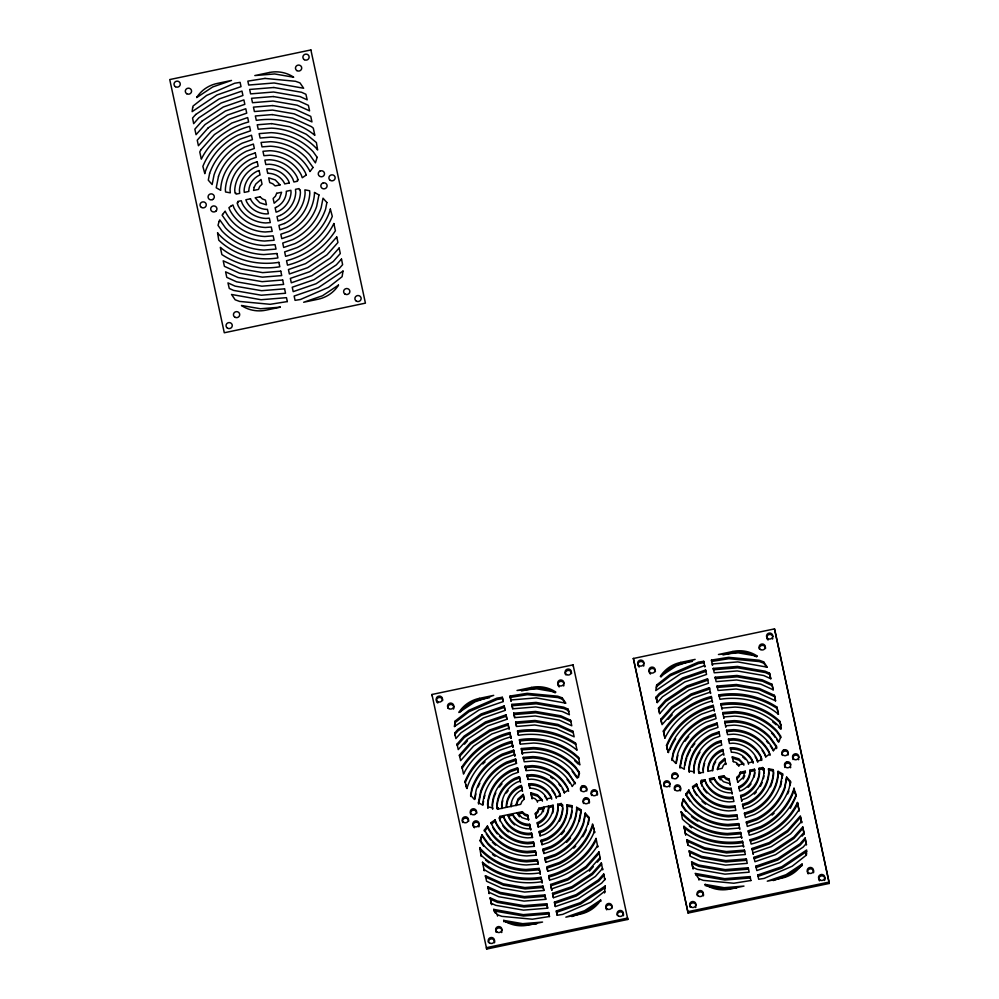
<?xml version="1.0" encoding="UTF-8"?>
<svg xmlns="http://www.w3.org/2000/svg" width="999" height="999" viewBox="0 0 999 999"><rect width="100%" height="100%" fill="white"/><g stroke="black" fill="none" stroke-linecap="round" stroke-linejoin="round"><path stroke-width="1.5" d="M454.707 726.498L455.269 720.941L468.831 710.326L496.903 698.139L502.297 697.277L503.221 701.573L479.133 709.889L454.345 726.548L455.269 720.941M806.343 855.419L806.68 852.809M513.886 751.523L502.547 755.431A61.151 58.716 -8.2 0 0 471.978 789.809L470.679 796.478L471.778 788.436A61.151 58.716 -8.2 0 1 502.347 754.058L513.686 750.149L514.835 755.943L513.686 750.149M589.073 817.444L587.787 824.1A61.151 58.716 -8.2 0 1 557.217 858.478L545.879 862.387L544.93 857.979L555.107 854.457A56.444 54.196 -8.2 0 0 583.316 822.726L585.227 813.111L589.073 817.444L589.273 818.818L585.426 814.485L585.227 813.111M588.236 824.15L589.01 820.142M671.927 759.115L673.214 752.447A61.151 58.716 -8.2 0 1 703.783 718.081L715.122 714.16L716.071 718.581L705.893 722.09A56.444 54.196 -8.2 0 0 677.684 753.82L675.774 763.436L671.927 759.115L672.115 760.489L673.413 753.82A61.151 58.716 -8.2 0 1 703.983 719.455L715.321 715.534L715.122 714.16M790.509 781.455L789.222 788.124A61.151 58.716 -8.2 0 1 758.653 822.489L747.314 826.41L746.365 821.99L756.543 818.481A56.444 54.196 -8.2 0 0 784.752 786.75L786.663 777.135L790.509 781.455L790.197 785.501M474.812 799.425L475.899 793.93M478.421 802.697L480.706 791.183A51.736 49.688 -8.2 0 1 506.568 762.1L515.584 758.978L516.533 763.398L508.678 766.108A47.04 45.167 -8.2 0 0 482.867 804.17L482.942 805.231L478.421 802.697L478.621 804.07L480.906 792.557A51.736 49.688 -8.2 0 1 506.768 763.473L515.784 760.351L515.584 758.978M515.759 805.369L517.994 798.95L523.214 794.38L524.238 799.125L521.928 801.385L520.704 804.332L498.301 809.028L498.064 807.929L497.177 807.941L496.94 804.794A32.93 31.618 -8.2 0 1 515.009 778.159L519.393 776.648L520.342 781.056L517.12 782.18A28.222 27.098 -8.2 0 0 501.635 805.007L501.998 808.566M516.171 805.669L518.194 800.324L523.414 795.753L523.214 794.38M552.722 813.086A23.514 22.59 -8.2 0 0 553.434 808.691L553.084 805.231L538.861 808.216L537.637 811.151L535.327 813.423L536.288 818.343M538.861 808.216L537.837 812.524L535.526 814.797M543.369 811.762L543.806 807.18L541.558 813.586L536.351 818.156L535.327 813.423M581.143 809.839L578.858 821.365A51.736 49.688 -8.2 0 1 552.996 850.449L543.98 853.558L543.031 849.138L550.886 846.428A47.04 45.167 -8.2 0 0 576.698 808.366L576.623 807.304L580.369 809.29L581.343 811.213L576.823 808.678L576.623 807.304M579.345 821.29L581.056 812.649M585.426 814.485L583.516 824.1A56.444 54.196 -8.2 0 1 555.307 855.831L545.129 859.352L545.766 862.299M676.236 763.448L677.871 755.194M679.857 766.72L682.142 755.194A51.736 49.688 -8.2 0 1 708.004 726.111L717.02 723.001L717.969 727.409L710.114 730.132A47.04 45.167 -8.2 0 0 684.303 768.181L684.377 769.242L679.857 766.72L680.057 768.094L682.342 756.568A51.736 49.688 -8.2 0 1 708.204 727.484L717.22 724.375L717.02 723.001M717.607 769.68L719.63 764.335L724.849 759.777L724.65 758.403L719.43 762.961L717.195 769.38L722.14 768.343L723.363 765.409L725.674 763.136L725.861 764.51L724.65 758.403M740.296 772.227L739.073 775.162L736.763 777.434L736.962 778.808L739.272 776.535L740.296 772.227L745.242 771.191L745.441 772.564L740.496 773.601M745.242 771.191L742.994 777.609L737.786 782.18M782.579 773.85L780.294 785.376A51.736 49.688 -8.2 0 1 754.432 814.46L745.416 817.582L744.467 813.161L752.322 810.439A47.04 45.167 -8.2 0 0 778.134 772.389L778.059 771.328L782.579 773.85L782.205 778.109M780.494 786.75L781.63 780.993M786.663 777.135L784.952 788.124A56.444 54.196 -8.2 0 1 756.743 819.854L746.565 823.363L746.365 821.99M794.18 789.36L793.88 790.871A65.847 63.237 -8.2 0 1 760.951 827.884L748.463 832.204L748.263 830.818L760.763 826.51A65.847 63.237 -8.2 0 0 793.681 789.497L793.98 787.986L796.128 796.653L795.279 792.232L795.466 793.606M480.219 840.284L481.955 834.777L487.662 842.806A56.444 54.196 -8.2 0 0 526.51 860.464L537.262 859.59L538.211 863.998L526.236 864.972A61.151 58.716 -8.2 0 1 484.153 845.841L480.219 840.284L480.419 841.658L481.955 834.777M579.345 772.252L577.609 777.759L571.903 769.742A56.444 54.196 -8.2 0 0 533.054 752.085L522.302 752.959L521.353 748.538L533.316 747.564A61.151 58.716 -8.2 0 1 575.412 766.695L579.345 772.252L578.508 777.459M656.705 684.952L655.781 690.571L680.569 673.9L704.657 665.584L704.857 666.957L703.733 661.301L698.338 662.15L670.254 674.35L656.705 684.952L656.48 687.899M604.907 891.395L604.482 892.969L605.219 885.988L580.419 902.646L556.343 910.976L557.155 915.209M739.847 829.395L738.698 823.601L727.946 824.475A56.444 54.196 -8.2 0 1 689.098 806.817L683.391 798.8L681.655 804.295L685.589 809.864A61.151 58.716 -8.2 0 0 727.672 828.995L739.647 828.021M683.391 798.8L681.855 805.669L685.789 811.238M510.077 733.853C490.472 738.773 473.064 751.31 462.162 768.268L461.975 766.895C472.864 749.937 490.272 737.387 509.877 732.479L511.026 738.273L509.877 732.479M511.975 742.694C491.396 747.951 473.251 762.824 465.272 782.654L465.072 781.28C473.051 761.45 491.208 746.578 511.775 741.308L512.924 747.102L511.775 741.308M548.738 875.636L549.687 880.057C569.293 875.149 586.7 862.599 597.589 845.654L597.789 847.027L596.041 838.461C587.05 857.154 568.593 870.429 548.738 875.636L549.562 879.957M663.398 730.906C674.3 713.948 691.708 701.41 711.313 696.503L712.462 702.285L712.262 700.911C692.407 706.118 673.95 719.392 664.959 738.099L663.398 730.906L664.847 738.036M663.598 732.279C674.5 715.321 691.907 702.784 711.513 697.876L711.313 696.503M666.508 745.291C674.487 725.461 692.644 710.589 713.211 705.331L714.36 711.126L714.173 709.752L701.673 714.06A65.847 63.237 -8.2 0 0 668.756 751.086L668.456 752.597L666.508 745.291L668.081 752.235M666.708 746.665C674.687 726.835 692.831 711.962 713.411 706.705L713.211 705.331M743.194 778.983L744.804 775.773M795.928 795.279C787.936 815.109 769.792 829.982 749.213 835.239L748.263 830.818M790.321 808.266L795.479 797.939M797.477 802.472C788.486 821.178 770.029 834.452 750.174 839.659L750.361 841.033C770.229 835.826 788.686 822.552 797.677 803.845L797.477 802.472L799.225 811.038L797.677 803.845M799.025 809.665C788.136 826.623 770.729 839.16 751.123 844.068L750.174 839.659M484.328 830.157L487.425 826.023L487.787 827.022A47.04 45.167 -8.2 0 0 527.06 851.423L535.352 850.748L536.301 855.169L526.785 855.943A51.736 49.688 -8.2 0 1 491.171 839.759L484.328 830.157L484.527 831.53L487.624 827.397L487.425 826.023M575.224 782.392L572.14 786.513L571.778 785.514A47.04 45.167 -8.2 0 0 532.504 761.113L524.213 761.787L523.251 757.367L532.779 756.593A51.736 49.688 -8.2 0 1 568.394 772.776L575.424 783.765L568.593 774.15A51.736 49.688 -8.2 0 0 532.979 757.966L523.451 758.74L523.251 757.367M600.661 900.049L600.124 900.973A31.356 30.107 -8.2 0 1 580.282 914.147L565.846 917.169L584.64 910.676L600.661 900.049L600.861 901.423M685.764 794.168L688.86 790.034L689.223 791.046A47.04 45.167 -8.2 0 0 728.496 815.446L736.787 814.772L737.737 819.18L728.221 819.954A51.736 49.688 -8.2 0 1 692.607 803.77L685.764 794.168L685.963 795.541L689.06 791.42L688.86 790.034M776.385 748.601L776.86 747.776L770.029 738.174A51.736 49.688 -8.2 0 0 734.415 721.99L724.887 722.764L724.687 721.39L734.215 720.616A51.736 49.688 -8.2 0 1 769.829 736.8L776.66 746.403L773.576 750.536L773.214 749.525A47.04 45.167 -8.2 0 0 733.94 725.124L725.649 725.798L725.836 727.172L724.687 721.39M802.097 864.06L801.548 864.984A31.356 30.107 -8.2 0 1 781.717 878.171L767.282 881.193L786.076 874.699L802.097 864.06L802.297 865.434L786.275 876.073L773.263 880.569M454.757 732.954L457.904 729.407L481.243 713.91L504.17 705.981L505.119 710.401L483.354 717.919L461.026 732.754L455.869 738.561L454.757 732.954L455.144 735.639M454.945 734.327L458.104 730.781L481.443 715.284L504.37 707.354L504.17 705.981M457.055 744.08L464.148 736.088L485.464 721.94L506.068 714.822L507.017 719.23L487.574 725.948L467.282 739.435L458.241 749.6L457.055 744.08L457.255 745.454L464.348 737.462L485.664 723.313L506.268 716.196L506.068 714.822M464.46 744.193L467.482 740.808M459.428 755.107L470.404 742.769L489.685 729.969L507.979 723.651L508.928 728.071L491.795 733.978L473.526 746.116L460.626 760.626L459.428 755.107L459.627 756.493L470.604 744.155L489.885 731.343L508.179 725.024L507.979 723.651M657.192 702.522L656.181 696.965L659.34 693.431L682.679 677.921L705.606 670.004L706.555 674.412L684.79 681.942L662.462 696.765L657.305 702.572L656.38 698.289L659.54 694.804L682.879 679.295L705.806 671.378L705.606 670.004M707.504 678.833L707.704 680.207L687.1 687.324L665.784 701.485L658.691 709.465L658.491 708.091L665.584 700.112L686.9 685.951L707.504 678.833L708.453 683.254L689.01 689.972L668.718 703.446L659.677 713.611L658.99 710.851M660.863 719.13L671.84 706.793L691.121 693.98L709.415 687.662L710.564 693.456L710.364 692.082L693.231 698.001L674.962 710.139L662.062 724.65L660.863 719.13L661.663 723.264M661.063 720.504L672.04 708.166L691.32 695.354L709.615 689.035L709.415 687.662M668.206 719.33L672.19 714.859M597.34 862.162L600.324 858.803L598.938 851.91L586.038 866.42L567.769 878.558L550.636 884.477L551.785 890.259L550.636 884.477M589.36 871.14L593.344 866.645M552.534 893.306L553.496 897.726L574.088 890.596L595.404 876.448L602.509 868.468L602.709 869.842L601.323 862.949L592.282 873.101L571.99 886.588L552.534 893.306L553.371 897.626M554.445 902.134L555.394 906.555L578.309 898.638L601.66 883.128L604.807 879.582L603.696 873.988L598.538 879.782L576.198 894.617L554.445 902.134L555.269 906.455M605.219 885.988L604.982 887.849L580.619 904.02L556.543 912.349M801.56 821.44L790.596 833.778L771.315 846.59L753.021 852.909L753.221 854.282L752.072 848.488L769.205 842.569L787.474 830.444L800.374 815.921L801.76 822.814L800.574 817.294L787.662 831.817L769.392 843.943L752.272 849.862L752.072 848.488M802.759 826.96L793.718 837.125L773.413 850.599L753.97 857.317L754.17 858.69L773.613 851.972L793.918 838.498L802.959 828.333L802.759 826.96L804.145 833.853L802.11 836.138M803.945 832.479L796.84 840.459L775.524 854.62L754.932 861.737L753.97 857.317M805.132 837.999L799.974 843.805L777.634 858.641L755.881 866.158L756.081 867.532L777.834 860.014L800.162 845.179L805.331 839.372L805.132 837.999L806.443 844.979L806.056 842.282M806.243 843.606L803.096 847.152L779.744 862.649L756.83 870.566L755.881 866.158M806.855 851.373L782.055 868.044L757.979 876.36L757.779 874.987L781.855 866.67L806.655 849.999L805.718 855.619L792.17 866.22L764.098 878.421L758.703 879.27L757.779 874.987M455.469 722.314L469.018 711.7L497.102 699.512L502.497 698.651L503.109 701.51M656.905 686.325L670.454 675.724L698.538 663.536L703.933 662.674L703.733 661.301M604.283 891.595L590.734 902.209L562.662 914.397L557.267 915.259L556.343 910.976M491.133 822.589L495.104 819.879L496.191 822.876A37.625 36.139 -8.2 0 0 527.597 842.394L533.454 841.92L534.403 846.34L527.335 846.915A42.333 40.647 -8.2 0 1 491.983 824.949L491.133 822.589L491.321 823.963L495.292 821.253L495.104 819.879M568.431 789.947L564.46 792.657L563.374 789.66A37.625 36.139 -8.2 0 0 531.955 770.142L526.111 770.616L525.162 766.208L532.23 765.634A42.333 40.647 -8.2 0 1 567.582 787.587L568.631 791.333M692.569 786.6L696.528 783.903L697.627 786.887A37.625 36.139 -8.2 0 0 729.033 806.418L734.889 805.931L735.838 810.351L728.771 810.926A42.333 40.647 -8.2 0 1 693.418 788.973L692.569 786.6L692.757 787.974L696.728 785.276L696.528 783.903M769.867 753.97L765.896 756.68L764.809 753.683A37.625 36.139 -8.2 0 0 733.391 734.165L727.547 734.64L726.598 730.219L733.666 729.645A42.333 40.647 -8.2 0 1 769.018 751.61L770.067 755.344M598.401 903.059L584.84 912.05L571.828 916.558M500.224 821.19L499.313 817.831L500.124 817.494L499.887 816.383L522.29 811.688L524.612 813.885L527.659 815.022L528.683 819.767L522.04 817.681L517.345 812.724L517.544 814.098L522.477 813.061L524.812 815.259L527.859 816.408L528.621 819.954M499.5 819.205L500.324 818.868L499.887 816.383M559.627 796.428L559.44 795.054L560.252 794.704L559.178 791.732A32.93 31.618 -8.2 0 0 531.693 774.662L527.06 775.037L527.897 779.357M700.749 781.855L701.56 781.505L701.323 780.406L704.894 779.657L706.018 782.741A28.222 27.098 -8.2 0 0 729.582 797.377L732.991 797.102L733.94 801.523L729.307 801.897A32.93 31.618 -8.2 0 1 701.822 784.814L700.749 781.855L702.022 786.188M700.936 783.228L701.76 782.879L701.56 781.505M760.876 759.065L761.688 758.728L760.614 755.756A32.93 31.618 -8.2 0 0 733.129 738.673L728.496 739.048L728.696 740.421L733.316 740.047A32.93 31.618 -8.2 0 1 760.813 757.13L761.887 760.102L761.063 760.439L760.876 759.065L761.113 760.164L757.529 760.913L756.418 757.829A28.222 27.098 -8.2 0 0 732.854 743.194L729.445 743.468L728.496 739.048M510.826 736.9C490.971 742.107 472.515 755.381 463.524 774.088L461.975 766.895M512.737 745.729L500.237 750.049A65.847 63.237 -8.2 0 0 467.32 787.062L467.02 788.573L465.721 784.315L466.645 788.223M514.635 754.557L504.458 758.079A56.444 54.196 -8.2 0 0 476.248 789.809L474.338 799.425L470.492 795.092M517.494 767.806L510.789 770.129A42.333 40.647 -8.2 0 0 487.549 804.382L487.949 808.253L487.749 806.88L492.482 807.754L492.682 809.14L492.245 804.582A37.625 36.139 -8.2 0 1 512.899 774.138L518.444 772.227L517.494 767.806L518.319 772.127M517.682 769.18L510.988 771.503A42.333 40.647 -8.2 0 0 487.749 805.756M519.393 776.648L519.592 778.021L515.209 779.532A32.93 31.618 -8.2 0 0 497.14 806.168L497.29 808.266M521.291 785.476L522.44 791.27L521.291 785.476L519.23 786.188A23.514 22.59 -8.2 0 0 506.318 805.219L506.481 807.317M521.49 786.85L519.43 787.562A23.514 22.59 -8.2 0 0 506.518 806.593M522.24 789.897L521.341 790.209A18.819 18.069 -8.2 0 0 511.013 805.431L511.088 806.343M693.918 771.777L693.681 768.606A37.625 36.139 -8.2 0 1 714.335 738.161L719.879 736.251L718.918 731.83L712.225 734.14A42.333 40.647 -8.2 0 0 688.985 768.393L689.372 772.277L689.185 770.903L693.918 771.777L694.118 773.151L693.88 769.979M703.433 772.577L703.071 769.03A28.222 27.098 -8.2 0 1 718.556 746.191L721.778 745.079L720.828 740.659L716.445 742.17A32.93 31.618 -8.2 0 0 698.376 768.818L698.726 772.289M723.875 755.281L722.727 749.5L720.666 750.212A23.514 22.59 -8.2 0 0 707.754 769.23L707.916 771.328L712.524 770.366L712.449 769.442A18.819 18.069 -8.2 0 1 722.776 754.22L723.676 753.908M537.512 824.025L537.312 822.639L538.224 822.327A18.819 18.069 -8.2 0 0 548.551 807.105L548.476 806.193L548.751 808.491A18.819 18.069 -8.2 0 1 538.424 823.713L537.512 824.025L538.149 826.96L540.334 826.348A23.514 22.59 -8.2 0 0 553.246 807.317L553.084 805.231M540.047 835.801L539.223 831.48L542.445 830.369A28.222 27.098 -8.2 0 0 557.929 807.529M539.423 832.854L542.644 831.742A28.222 27.098 -8.2 0 0 558.129 808.903L557.679 804.257L561.263 803.508L561.688 805.993L562.587 805.968L562.387 804.595L561.5 804.607M541.957 844.63L541.121 840.309L546.665 838.398A37.625 36.139 -8.2 0 0 567.32 807.954L567.07 804.782L571.815 805.656L572.015 807.03L567.27 806.156L567.07 804.782M541.321 841.682L546.865 839.772A37.625 36.139 -8.2 0 0 567.519 809.327L567.27 806.156M543.856 853.458L543.219 850.511L551.086 847.801A47.04 45.167 -8.2 0 0 576.898 809.752L576.823 808.678M738.748 786.663L739.66 786.35A18.819 18.069 -8.2 0 0 749.987 771.128L749.912 770.204L754.52 769.242L754.72 770.616L750.112 771.59L750.187 772.502A18.819 18.069 -8.2 0 1 739.859 787.724L738.948 788.036L738.748 786.663L739.71 791.083L741.77 790.371A23.514 22.59 -8.2 0 0 754.682 771.34L754.52 769.242M764.26 773.126L763.823 768.618L762.936 768.631L762.699 767.532L759.115 768.281L759.565 772.926A28.222 27.098 -8.2 0 1 744.08 795.753L740.858 796.865L740.659 795.491L743.88 794.38A28.222 27.098 -8.2 0 0 759.365 771.553M547.777 871.228C568.356 865.971 586.5 851.086 594.492 831.268L594.692 832.642L592.544 823.963L592.245 825.474A65.847 63.237 -8.2 0 1 559.328 862.487L546.828 866.807L547.777 871.228L547.027 868.181L559.527 863.86A65.847 63.237 -8.2 0 0 592.444 826.847L592.744 825.336L594.043 829.595L593.843 828.221M768.506 768.793L768.706 770.167L773.451 771.041L773.251 769.667L768.506 768.793L768.955 773.338A37.625 36.139 -8.2 0 1 748.301 803.783L742.756 805.706L742.557 804.332L748.101 802.409A37.625 36.139 -8.2 0 0 768.755 771.965M548.938 877.01C568.793 871.802 587.25 858.528 596.241 839.834L596.041 838.461M550.836 885.851L567.956 879.932L586.226 867.794L599.138 853.283L598.938 851.91M551.585 888.885L569.88 882.567L589.16 869.767L600.137 857.429L600.324 858.803M552.734 894.679L572.177 887.961L592.482 874.475L601.523 864.322L601.323 862.949M554.645 903.508L576.398 895.991L598.738 881.168L603.896 875.361L603.696 873.988M431.943 694.48L573.076 664.859L627.822 919.442L486.675 949.05L431.943 694.48L432.142 695.853M633.378 658.491L774.512 628.883L829.058 882.08L829.257 883.453L688.111 913.061L633.378 658.491L688.111 913.061M479.283 698.388L493.706 695.366L474.912 701.86L458.903 712.499L459.44 711.563A31.356 30.107 -8.2 0 1 479.283 698.388L479.483 699.762A31.356 30.107 -8.2 0 0 460.414 711.85M531.443 687.449L517.02 690.471L536.863 688.86L555.881 692.145L554.994 691.52A31.356 30.107 -8.2 0 0 531.443 687.449L531.643 688.823A31.356 30.107 -8.2 0 1 555.194 692.894M479.483 699.762L489.585 697.652M521.54 690.933L531.643 688.823M680.719 662.412L695.142 659.377L676.348 665.871L660.339 676.51L660.876 675.586A31.356 30.107 -8.2 0 1 680.719 662.412L680.918 663.786A31.356 30.107 -8.2 0 0 661.076 676.96M732.879 651.46L718.456 654.495L738.298 652.871L757.317 656.168L756.43 655.531A31.356 30.107 -8.2 0 0 732.879 651.46L733.079 652.834A31.356 30.107 -8.2 0 1 756.63 656.905M680.918 663.786L692.457 661.363M722.976 654.957L733.079 652.834M542.22 799.812L537.524 794.854L530.881 792.769L531.905 797.514L534.94 798.663L537.275 800.848L542.22 799.812L542.42 801.186M551.498 797.864L550.774 795.891A23.514 22.59 -8.2 0 0 531.143 783.691L528.971 783.865L529.92 788.286L530.869 788.211A18.819 18.069 -8.2 0 1 546.578 797.964L546.89 798.838L551.498 797.864L551.698 799.237M527.06 775.037L528.009 779.457L531.418 779.17A28.222 27.098 -8.2 0 1 554.982 793.818L556.093 796.902L559.677 796.153L559.44 795.054M703.308 772.289L699.737 773.039L699.5 771.94L698.613 771.952L698.813 773.338L699.7 773.313L699.5 771.94M733.341 761.525L736.375 762.674L738.711 764.872L743.656 763.835L743.855 765.209M752.934 761.887L752.21 759.902A23.514 22.59 -8.2 0 0 732.579 747.702L730.394 747.889L731.355 752.297L732.304 752.222A18.819 18.069 -8.2 0 1 748.014 761.987L748.326 762.849L752.934 761.887L753.134 763.261M499.313 817.831L500.387 820.803A32.93 31.618 -8.2 0 0 527.872 837.874L532.504 837.499L531.743 834.465L528.346 834.739A28.222 27.098 -8.2 0 1 504.782 820.104L503.658 817.007L500.087 817.756L500.324 818.868M530.594 828.671L528.421 828.845A23.514 22.59 -8.2 0 1 508.778 816.645L508.066 814.672L508.266 816.046L512.862 815.084L513.186 815.946A18.819 18.069 -8.2 0 0 528.896 825.711L529.845 825.624L530.794 830.044L529.645 824.25L528.696 824.337A18.819 18.069 -8.2 0 1 512.986 814.572L512.674 813.71L512.862 815.084M539.06 809.59L544.005 808.553M548.676 807.567L553.284 806.605M561.263 803.508L561.45 804.882L557.879 805.631L557.679 804.257M709.502 778.683L714.11 777.721L714.422 778.583A18.819 18.069 -8.2 0 0 730.132 788.348L731.081 788.273L732.23 794.068L732.03 792.682L729.857 792.869A23.514 22.59 -8.2 0 1 710.214 780.669L709.502 778.683L710.414 782.042M718.781 776.747L723.726 775.711L726.048 777.896L729.095 779.045L730.319 785.164L730.119 783.778L723.476 781.705L718.781 776.747L720.254 779.907M701.76 782.879L701.523 781.78L705.094 781.031L706.218 784.115A28.222 27.098 -8.2 0 0 729.782 798.75L733.179 798.476L732.991 797.102M709.702 780.069L714.297 779.095L714.622 779.969A18.819 18.069 -8.2 0 0 730.331 789.722L731.28 789.647L731.081 788.273M718.98 778.121L723.913 777.085L726.248 779.27L729.295 780.419L729.095 779.045M687.911 911.687L829.058 882.08M711.488 660.064L728.646 657.33L759.14 660.214L763.623 661.837L767.269 667.182L737.749 661.912L712.324 663.973L712.524 665.346L711.488 660.064L711.675 661.438L728.845 658.703L759.34 661.588L763.823 663.211L766.72 667.32M510.052 696.053L527.21 693.318L557.704 696.191L562.187 697.826L565.834 703.159L536.313 697.889L510.889 699.962L510.052 696.053L511.088 701.335L510.889 699.962M510.239 697.427L527.41 694.692L557.904 697.564L562.387 699.2L565.284 703.296M750.948 880.506L733.79 883.241L703.296 880.369L698.801 878.733L695.167 873.388L724.687 878.658L750.112 876.598L750.873 880.581M713.274 668.393L737.474 666.42L765.197 671.216L769.542 673.189L770.828 678.758L763.723 675.524L737.212 670.941L714.223 672.802L713.274 668.393L713.473 669.767L737.674 667.794L765.396 672.589L769.73 674.562L770.716 678.696M715.184 677.222L736.937 675.461L762.237 679.832L772.015 684.278L773.201 689.797L760.763 684.14L736.663 679.969L716.133 681.643L715.184 677.222L715.371 678.596L737.137 676.835L762.437 681.206L772.215 685.651L773.114 689.785M717.082 686.051L736.388 684.49L759.29 688.448L774.4 695.304L775.586 700.823L757.804 692.757L736.113 688.998L718.031 690.471L717.082 686.051L717.282 687.437L736.588 685.863L759.49 689.822L774.6 696.69L775.486 700.823M511.838 704.37L536.038 702.409L563.761 707.192L568.106 709.165L569.393 714.735L562.287 711.5L535.776 706.917L512.787 708.791L511.838 704.37L512.674 708.691M512.037 705.744L536.238 703.783L563.96 708.578L568.294 710.551L568.668 711.825L568.468 710.451M718.98 694.892C738.985 691.495 760.027 696.003 776.935 707.092L778.483 714.285C762.587 700.836 740.296 696.078 719.929 699.3L718.98 694.892L719.18 696.266C739.185 692.869 760.227 697.377 777.135 708.466L778.371 714.21M513.748 713.211L535.501 711.438L560.801 715.808L570.579 720.254L571.765 725.774L559.328 720.117L535.227 715.958L514.697 717.619L513.748 713.211L514.697 717.619M513.936 714.585L535.701 712.811L561.001 717.182L570.779 721.628L570.579 720.254M780.681 724.512L780.881 725.898L780.231 722.851C764.784 707.966 742.132 701.635 721.091 705.094L720.891 703.721C741.932 700.262 764.585 706.593 780.032 721.478L781.255 728.92L780.356 727.659A65.847 63.237 -8.2 0 0 735.027 707.067L721.84 708.141M515.646 722.04L534.952 720.466L557.854 724.425L572.964 731.293L574.15 736.812L556.368 728.733L534.677 724.987L516.595 726.46L515.646 722.04L516.483 726.36M515.846 723.413L535.152 721.84L558.054 725.798L573.164 732.667L572.964 731.293M722.789 712.549L734.752 711.588A61.151 58.716 -8.2 0 1 776.847 730.706L780.781 736.275L779.045 741.77L773.338 733.753A56.444 54.196 -8.2 0 0 734.49 716.096L723.738 716.97L723.938 718.343L722.789 712.549L722.989 713.923L734.952 712.961A61.151 58.716 -8.2 0 1 777.047 732.08L780.981 737.649M517.544 730.868C537.549 727.484 558.591 731.98 575.499 743.069L577.047 750.261C561.151 736.812 538.861 732.067 518.506 735.289L517.544 730.868L518.381 735.189M517.744 732.242C537.749 728.858 558.791 733.353 575.699 744.442L575.499 743.069M519.455 739.71C540.496 736.251 563.149 742.582 578.596 757.454L579.82 764.909L578.921 763.648A65.847 63.237 -8.2 0 0 533.591 743.044L520.404 744.118L519.455 739.71L520.279 744.018M519.655 741.083C540.696 737.624 563.349 743.955 578.796 758.828L578.596 757.454M521.353 748.538L521.553 749.912L533.516 748.938A61.151 58.716 -8.2 0 1 575.611 768.069L579.545 773.638M525.162 766.208L525.362 767.582L532.43 767.007A42.333 40.647 -8.2 0 1 567.769 788.96M527.26 776.41L531.88 776.036A32.93 31.618 -8.2 0 1 559.378 793.119L560.451 796.078L560.252 794.704M528.971 783.865L529.158 785.239L531.343 785.064A23.514 22.59 -8.2 0 1 550.973 797.264M532.504 837.499L531.555 833.091L528.146 833.366A28.222 27.098 -8.2 0 1 504.582 818.718L503.459 815.634L503.658 817.007M534.29 846.24L533.653 843.293L527.797 843.768A37.625 36.139 -8.2 0 1 496.378 824.25L495.292 821.253M740.596 832.429L727.409 833.503A65.847 63.237 -8.2 0 1 682.08 812.911L681.181 811.65L682.404 819.105C697.851 833.978 720.504 840.309 741.545 836.85L741.745 838.223L740.596 832.429L740.796 833.803L727.597 834.877A65.847 63.237 -8.2 0 1 682.267 814.285L681.181 811.65M536.188 855.069L535.551 852.122L527.26 852.796A47.04 45.167 -8.2 0 1 487.987 828.396L487.624 827.397M685.501 833.478C702.409 844.567 723.451 849.075 743.456 845.678L743.643 847.052L742.494 841.27C722.14 844.492 699.849 839.734 683.953 826.298L685.701 834.864L683.953 826.298M538.086 863.898L537.45 860.963L526.71 861.837A56.444 54.196 -8.2 0 1 487.862 844.18L482.155 836.151M686.85 839.747L688.036 845.266L703.146 852.122L726.048 856.081L745.354 854.52L744.405 850.099L726.31 851.573L704.62 847.814L686.85 839.747L687.936 845.254M539.16 868.418L540.309 874.212L539.16 868.418L525.973 869.492A65.847 63.237 -8.2 0 1 480.644 848.888L479.745 847.627L481.168 856.455M539.36 869.792L526.173 870.866A65.847 63.237 -8.2 0 1 480.831 850.261L479.745 847.627M540.109 872.839C519.068 876.298 496.416 869.954 480.969 855.082M689.223 850.786L690.421 856.305L700.187 860.738L725.499 865.122L747.252 863.348L746.303 858.928L725.774 860.601L701.673 856.43L689.223 850.786L690.321 856.293M541.058 877.247C520.704 880.469 498.414 875.723 482.517 862.274L482.717 863.648C498.613 877.097 520.904 881.842 541.258 878.62L542.207 883.041L541.058 877.247L541.258 878.62M542.02 881.667C522.015 885.052 500.974 880.556 484.065 869.467L484.265 870.841L482.517 862.274M692.532 866.108L692.894 867.382L697.24 869.355L724.949 874.15L749.163 872.177L748.201 867.769L725.224 869.63L698.713 865.047L691.608 861.825L693.094 868.755L691.608 861.825M485.414 875.723L486.6 881.243L501.71 888.111L524.612 892.07L543.918 890.496L542.969 886.088L524.875 887.549L503.184 883.803L485.414 875.723L485.614 877.097L503.384 885.176L525.074 888.923L543.169 887.462L543.793 890.396M487.787 886.762L489.173 893.655L488.986 892.282L498.751 896.727L524.063 901.098L545.816 899.325L544.867 894.917L524.338 896.578L500.237 892.419L487.787 886.762L487.987 888.136L500.437 893.793L524.537 897.964L545.067 896.29L545.704 899.237M736.55 888.074L724.337 889.073L706.78 886.038M491.458 903.371L491.658 904.744L491.096 902.085L491.458 903.371L495.804 905.344L523.513 910.126L547.727 908.166L546.765 903.745L523.788 905.618L497.277 901.036L490.172 897.801L490.372 899.175L497.477 902.409L523.988 906.992L546.965 905.119L547.602 908.066M493.731 909.377L497.365 914.722L501.86 916.345L532.355 919.217L549.512 916.495L548.676 912.574L523.251 914.647L493.731 909.377L494.517 911.026L523.439 916.021L548.876 913.96L549.438 916.558M536.638 923.938L522.902 925.049L505.344 922.015M759.115 768.281L759.315 769.655L762.886 768.905L763.124 770.004L764.023 769.992M743.219 764.31L739.16 760.239L732.517 758.166L732.317 756.792L738.96 758.865L743.656 763.835M530.881 792.769L531.081 794.143L537.724 796.228L541.783 800.299M695.953 875.037L724.874 880.032L750.311 877.971L750.112 876.598M705.119 884.402L724.138 887.699L743.98 886.088L729.557 889.11A31.356 30.107 -8.2 0 1 706.006 885.039L705.119 884.402L705.319 885.776M503.683 920.391L522.702 923.675L542.544 922.065L528.121 925.086A31.356 30.107 -8.2 0 1 504.57 921.016L503.683 920.391L503.883 921.765M778.059 771.328L778.258 772.702L782.779 775.236M687.05 841.121L704.819 849.2L726.51 852.946L744.605 851.473L744.405 850.099M689.422 852.159L701.872 857.804L725.973 861.975L746.503 860.301L746.303 858.928M691.808 863.198L698.913 866.42L725.424 871.003L748.401 869.142L748.201 867.769M736.575 764.048L738.436 765.571M689.322 825.986L691.57 827.821M684.153 827.671C700.049 841.108 722.339 845.866 742.694 842.644L742.494 841.27M485.651 860.127L489.011 862.886M786.862 778.508L790.709 782.829M775.174 737.424L773.538 735.127A56.444 54.196 -8.2 0 0 771.528 733.091M776.797 739.71L778.433 742.007M686.825 796.74L690.234 801.548M683.591 800.174L689.298 808.191A56.444 54.196 -8.2 0 0 728.146 825.848L738.885 824.974L738.698 823.601M572.102 771.116L576.997 777.984M518.181 814.997L519.455 816.782M486.238 833.928L490.509 839.934M481.206 842.769L483.566 846.103M493.981 910.863L495.367 913.111M765.009 755.057L765.734 757.055M757.354 761.263L756.618 759.203A28.222 27.098 -8.2 0 0 755.157 756.755M696.728 785.276L697.814 788.261A37.625 36.139 -8.2 0 0 729.233 807.791L735.089 807.317L734.889 805.931M689.06 791.42L689.422 792.419A47.04 45.167 -8.2 0 0 728.696 816.82L736.987 816.146L736.787 814.772M564.298 793.031L563.573 791.033A37.625 36.139 -8.2 0 0 562.225 788.686M508.266 816.046L508.978 818.019A23.514 22.59 -8.2 0 0 514.622 824.912M829.257 883.453L774.512 628.883M802.959 828.333L804.145 833.853M805.331 839.372L806.255 843.656M720.891 703.721L722.04 709.515M732.317 756.792L733.278 761.713M736.763 777.434L737.724 782.367M740.659 795.491L741.807 801.285L741.608 799.912L745.991 798.401A32.93 31.618 -8.2 0 0 764.06 771.752L763.823 768.618M742.557 804.332L743.506 808.74L750.212 806.43A42.333 40.647 -8.2 0 0 773.438 772.177M658.491 708.091L659.677 713.611M561.45 804.882L561.688 805.993M537.312 822.639L538.274 827.06M539.223 831.48L540.172 835.888L544.555 834.377A32.93 31.618 -8.2 0 0 562.624 807.741M541.121 840.309L542.07 844.729L548.776 842.407A42.333 40.647 -8.2 0 0 572.002 808.166L571.815 805.656M521.553 749.912L522.502 754.332L522.302 752.959M525.362 767.582L525.986 770.516M529.158 785.239L529.795 788.186M531.081 794.143L532.105 798.888L531.905 797.514M504.37 707.354L505.007 710.301M506.268 716.196L506.905 719.13M508.179 725.024L509.128 729.445M515.784 760.351L516.421 763.298M519.592 778.021L520.541 782.429M523.414 795.753L524.175 799.312M465.072 781.28L465.921 785.701M490.172 897.801L491.296 903.458M780.032 721.478L780.231 722.851M776.935 707.092L777.135 708.466M774.4 695.304L774.6 696.69M772.015 684.278L772.215 685.651M769.904 674.462L770.104 675.836M769.542 673.189L769.73 674.562M763.623 661.837L763.823 663.211M762.699 767.532L763.124 770.004M757.529 760.913L757.729 762.287M749.912 770.204L750.112 771.59M748.326 762.849L748.526 764.223M738.711 764.872L738.91 766.245M744.467 813.161L744.655 814.535L752.522 811.825A47.04 45.167 -8.2 0 0 778.333 773.763L778.258 772.702M730.394 747.889L730.594 749.262L732.779 749.088A23.514 22.59 -8.2 0 1 752.409 761.275M726.598 730.219L726.797 731.593L733.865 731.018A42.333 40.647 -8.2 0 1 769.205 752.984M722.727 749.5L722.926 750.873L720.866 751.585A23.514 22.59 -8.2 0 0 707.954 770.604M720.828 740.659L721.028 742.032L716.645 743.556A32.93 31.618 -8.2 0 0 698.576 770.192M718.918 731.83L719.118 733.204L712.424 735.514A42.333 40.647 -8.2 0 0 689.185 769.767M723.726 775.711L723.913 777.085M714.11 777.721L714.297 779.095M704.894 779.657L705.094 781.031M701.323 780.406L701.523 781.78M698.801 878.733L699 880.107M667.157 748.338L667.357 749.712M656.181 696.965L656.58 699.662M627.822 919.442L627.622 918.056L486.476 947.676L486.675 949.05M573.076 664.859L573.276 666.233M568.106 709.165L568.294 710.551M562.187 697.826L562.387 699.2M556.093 796.902L556.293 798.276M546.89 798.838L547.09 800.211M537.275 800.848L537.474 802.222M544.93 857.979L545.129 859.352M543.031 849.138L543.219 850.511M548.676 912.574L548.876 913.96M546.765 903.745L546.965 905.119M544.867 894.917L545.067 896.29M542.969 886.088L543.169 887.462M537.262 859.59L537.45 860.963M535.352 850.748L535.551 852.122M533.454 841.92L533.653 843.293M531.555 833.091L531.743 834.465M529.645 824.25L529.845 825.624M527.659 815.022L527.859 816.408M522.29 811.688L522.477 813.061M502.297 697.277L502.497 698.651M498.064 807.929L498.264 809.302M497.177 807.941L497.377 809.315M497.365 914.722L497.564 916.095M773.251 769.667L773.638 773.551A42.333 40.647 -8.2 0 1 770.466 786.862M562.387 804.595L562.824 809.115A32.93 31.618 -8.2 0 1 559.59 821.103M712.649 770.816A18.819 18.069 -8.2 0 1 713.573 766.171M713.998 765.059A18.819 18.069 -8.2 0 1 715.709 761.9M742.744 757.105A18.819 18.069 -8.2 0 1 745.454 759.477M754.869 772.714A23.514 22.59 -8.2 0 1 754.158 777.097M751.048 783.865A23.514 22.59 -8.2 0 1 748.151 787.337M670.004 749.625A65.847 63.237 -8.2 0 1 675.599 738.773M772.614 721.865A65.847 63.237 -8.2 0 1 776.186 724.787M778.433 726.872A65.847 63.237 -8.2 0 1 780.556 729.033M650.549 674.025A3.134 3.009 -8.2 0 1 649.924 673.513M649.475 672.864A3.134 3.009 -8.2 0 1 651.635 668.543A3.134 3.009 -8.2 0 1 655.394 671.628M705.606 804.183A42.333 40.647 -8.2 0 1 702.01 801.223M696.877 795.529A42.333 40.647 -8.2 0 1 693.618 790.346M772.826 638.349A3.134 3.009 -8.2 0 1 772.464 639.06M768.131 639.972A3.134 3.009 -8.2 0 1 767.507 639.46M767.045 638.811A3.134 3.009 -8.2 0 1 768.818 634.59A3.134 3.009 -8.2 0 1 772.914 636.788M807.492 872.477A3.134 3.009 -8.2 0 1 810.738 868.83A3.134 3.009 -8.2 0 1 813.536 872.751M808.216 873.863A3.134 3.009 -8.2 0 1 807.766 873.226M788.898 790.946A61.151 58.716 -8.2 0 1 787.736 793.818M774.15 813.186A61.151 58.716 -8.2 0 1 772.04 815.109M697.851 821.128A61.151 58.716 -8.2 0 1 691.47 816.57M669.954 786.088A3.134 3.009 -8.2 0 1 669.592 786.812M664.185 786.563A3.134 3.009 -8.2 0 1 665.946 782.342A3.134 3.009 -8.2 0 1 670.054 784.54M824.824 879.769A3.134 3.009 -8.2 0 1 824.475 880.481M819.517 880.881A3.134 3.009 -8.2 0 1 820.828 876.023A3.134 3.009 -8.2 0 1 824.987 878.995M697.339 895.591A3.134 3.009 -8.2 0 1 700.586 891.932A3.134 3.009 -8.2 0 1 703.383 895.866M685.114 741.208A56.444 54.196 -8.2 0 1 688.736 736.675M684.989 765.147A47.04 45.167 -8.2 0 1 686.8 757.941M687.3 756.555A47.04 45.167 -8.2 0 1 690.546 749.787M692.145 747.264A47.04 45.167 -8.2 0 1 694.854 743.656M766.52 741.221A47.04 45.167 -8.2 0 1 768.481 743.456M770.291 745.841A47.04 45.167 -8.2 0 1 773.413 750.898M643.955 665.384A3.134 3.009 -8.2 0 1 643.593 666.096M639.26 667.007A3.134 3.009 -8.2 0 1 638.636 666.495M638.174 665.846A3.134 3.009 -8.2 0 1 639.947 661.638A3.134 3.009 -8.2 0 1 644.043 663.823M703.259 770.404A28.222 27.098 -8.2 0 1 704.645 763.423M763.973 775.873A32.93 31.618 -8.2 0 1 763.423 778.608M762.162 782.567A32.93 31.618 -8.2 0 1 760.376 786.363M756.305 792.07A32.93 31.618 -8.2 0 1 754.332 794.105M706.842 792.969A32.93 31.618 -8.2 0 1 703.408 788.586M695.953 906.805A3.134 3.009 -8.2 0 1 695.604 907.517M690.184 907.279A3.134 3.009 -8.2 0 1 691.957 903.059A3.134 3.009 -8.2 0 1 696.053 905.244M693.993 768.643A37.625 36.139 -8.2 0 1 695.729 760.689M696.191 759.415A37.625 36.139 -8.2 0 1 699.999 752.147M762.112 750.449A37.625 36.139 -8.2 0 1 764.36 753.87M798.825 759.053A3.134 3.009 -8.2 0 1 798.463 759.764M793.056 759.527A3.134 3.009 -8.2 0 1 794.817 755.306A3.134 3.009 -8.2 0 1 798.913 757.492M782.392 755.456A3.134 3.009 -8.2 0 1 784.964 751.061A3.134 3.009 -8.2 0 1 788.161 754.982M790.771 767.057A3.134 3.009 -8.2 0 1 790.409 767.769M784.989 767.519A3.134 3.009 -8.2 0 1 786.388 763.461A3.134 3.009 -8.2 0 1 790.596 764.759M672.24 778.571A3.134 3.009 -8.2 0 1 674.013 774.35A3.134 3.009 -8.2 0 1 678.109 776.535M674.575 789.897A3.134 3.009 -8.2 0 1 678.221 786.288A3.134 3.009 -8.2 0 1 680.257 790.883M759.352 649.013A3.134 3.009 -8.2 0 1 762.2 645.366A3.134 3.009 -8.2 0 1 765.546 648.513M501.823 806.38A28.222 27.098 -8.2 0 1 502.784 800.773M506.418 793.006A28.222 27.098 -8.2 0 1 508.166 790.696M551.985 790.446A28.222 27.098 -8.2 0 1 555.182 795.192M508.479 831.83A32.93 31.618 -8.2 0 1 506.381 829.944M505.407 828.958A32.93 31.618 -8.2 0 1 502.759 825.723M586.301 829.807A61.151 58.716 -8.2 0 1 582.704 836.75M575.736 846.078A61.151 58.716 -8.2 0 1 573.751 848.163M495.104 856.28A61.151 58.716 -8.2 0 1 492.532 854.482M488.474 942.519A3.134 3.009 -8.2 0 1 491.733 938.86A3.134 3.009 -8.2 0 1 494.517 942.794M462.749 822.552A3.134 3.009 -8.2 0 1 464.91 818.218A3.134 3.009 -8.2 0 1 468.668 821.303M591.62 795.504A3.134 3.009 -8.2 0 1 594.18 791.121A3.134 3.009 -8.2 0 1 597.39 795.042M477.997 787.187A56.444 54.196 -8.2 0 1 479.882 783.291M565.609 674.8A3.134 3.009 -8.2 0 1 567.782 670.466A3.134 3.009 -8.2 0 1 571.54 673.551M617.345 915.484A3.134 3.009 -8.2 0 1 620.604 911.825A3.134 3.009 -8.2 0 1 623.388 915.746M511.213 806.805A18.819 18.069 -8.2 0 1 511.788 803.296M544.805 796.365A18.819 18.069 -8.2 0 1 546.778 799.337M482.842 764.01A65.847 63.237 -8.2 0 1 485.077 761.875M574.75 760.776A65.847 63.237 -8.2 0 1 578.071 763.935M437.824 702.984A3.134 3.009 -8.2 0 1 437.2 702.484M436.738 701.835A3.134 3.009 -8.2 0 1 438.911 697.502A3.134 3.009 -8.2 0 1 442.669 700.586M501.948 931.842A3.134 3.009 -8.2 0 1 501.585 932.554M496.178 932.317A3.134 3.009 -8.2 0 1 497.939 928.096A3.134 3.009 -8.2 0 1 502.035 930.281M606.78 909.852A3.134 3.009 -8.2 0 1 608.091 904.982A3.134 3.009 -8.2 0 1 612.25 907.954M570.541 838.024A51.736 49.688 -8.2 0 1 566.533 842.407M495.616 845.166A51.736 49.688 -8.2 0 1 492.37 842.182M572.09 811.038A42.333 40.647 -8.2 0 1 570.604 818.543M564.435 830.856A42.333 40.647 -8.2 0 1 561.463 834.465M501.735 838.236A42.333 40.647 -8.2 0 1 499.45 836.138M497.365 833.903A42.333 40.647 -8.2 0 1 492.919 827.659M492.445 805.956A37.625 36.139 -8.2 0 1 493.868 797.951M494.293 796.665A37.625 36.139 -8.2 0 1 495.829 792.881M499.35 787.012A37.625 36.139 -8.2 0 1 501.998 783.803M550.636 777.197A37.625 36.139 -8.2 0 1 552.922 778.733M558.965 784.302A37.625 36.139 -8.2 0 1 560.676 786.425M483.179 804.07A47.04 45.167 -8.2 0 1 483.553 801.136M484.128 798.201A47.04 45.167 -8.2 0 1 484.902 795.329M567.045 779.445A47.04 45.167 -8.2 0 1 569.705 783.054M447.764 708.116A3.134 3.009 -8.2 0 1 451.423 704.507A3.134 3.009 -8.2 0 1 453.459 709.09M580.681 790.696A3.134 3.009 -8.2 0 1 583.94 787.037A3.134 3.009 -8.2 0 1 586.725 790.971M583.553 803.508A3.134 3.009 -8.2 0 1 586.126 799.125A3.134 3.009 -8.2 0 1 589.335 803.034M470.804 814.547A3.134 3.009 -8.2 0 1 472.964 810.214A3.134 3.009 -8.2 0 1 476.735 813.298M479.183 826.148A3.134 3.009 -8.2 0 1 478.821 826.86M474.488 827.771A3.134 3.009 -8.2 0 1 473.863 827.259M473.401 826.623A3.134 3.009 -8.2 0 1 475.174 822.402A3.134 3.009 -8.2 0 1 479.27 824.587M563.96 685.277A3.134 3.009 -8.2 0 1 563.611 685.988M559.265 686.887A3.134 3.009 -8.2 0 1 558.641 686.388M558.191 685.739A3.134 3.009 -8.2 0 1 559.952 681.518A3.134 3.009 -8.2 0 1 564.06 683.716M192.657 107.605L192.145 111.638L216.945 94.98L241.021 86.651L240.097 82.368L234.703 83.229L206.631 95.417L193.082 106.031L192.657 107.605M343.019 271.079L342.095 276.686L328.546 287.3L300.462 299.488L295.067 300.349L294.143 296.054L318.231 287.737L343.019 271.079M209.59 173.526L208.292 180.182L212.138 184.515L214.048 174.9A56.444 54.196 -8.2 0 1 242.257 143.169L252.435 139.648L251.486 135.24L240.16 139.148A61.151 58.716 -8.2 0 0 209.59 173.526M326.885 202.522L325.587 209.191A61.151 58.716 -8.2 0 1 295.017 243.569L283.679 247.477L282.729 243.057L292.907 239.548A56.444 54.196 -8.2 0 0 321.129 207.817L323.027 198.202L326.885 202.522M205.12 172.153L204.82 173.664L202.872 166.358C210.864 146.541 229.008 131.656 249.588 126.398L250.537 130.819L238.049 135.14A65.847 63.237 -8.2 0 0 205.12 172.153M218.506 176.261L216.221 187.787L220.742 190.322L220.667 189.248A47.04 45.167 -8.2 0 1 246.478 151.199L254.345 148.489L253.384 144.068L244.368 147.178A51.736 49.688 -8.2 0 0 218.506 176.261M254.196 187.238L253.559 190.447L258.504 189.41L259.728 186.476L262.038 184.203L261.014 179.47L255.806 184.041L254.196 187.238M276.673 193.294L275.437 196.241L273.139 198.501L274.151 203.247L279.37 198.676L281.606 192.258L276.673 193.294M318.943 194.93L316.658 206.443A51.736 49.688 -8.2 0 1 290.796 235.527L281.78 238.649L280.831 234.228L288.686 231.518A47.04 45.167 -8.2 0 0 314.498 193.456L314.423 192.395L318.943 194.93M330.344 209.053L330.045 210.564A65.847 63.237 -8.2 0 1 297.128 247.577L284.64 251.898L285.589 256.306C306.169 251.049 324.313 236.176 332.292 216.346L330.344 209.053M219.056 221.541L218.019 225.362L221.953 230.931A61.151 58.716 -8.2 0 0 264.048 250.062L276.011 249.088L275.062 244.668L264.323 245.542A56.444 54.196 -8.2 0 1 225.462 227.884L219.755 219.867L219.056 221.541M317.145 157.343L315.409 162.849L309.702 154.82A56.444 54.196 -8.2 0 0 270.854 137.163L260.115 138.037L259.153 133.629L271.129 132.655A61.151 58.716 -8.2 0 1 313.211 151.773L317.145 157.343M200.824 149.875L199.775 151.973L201.323 159.166C210.314 140.472 228.771 127.198 248.639 121.99L247.677 117.57L231.718 123.089L214.46 134.54L200.824 149.875M333.853 223.539C324.85 242.245 306.393 255.519 286.538 260.727L287.487 265.147C307.093 260.227 324.5 247.69 335.402 230.732L333.853 223.539M197.253 96.653L196.703 97.577L212.725 86.95L231.518 80.444L217.083 83.479A31.356 30.107 -8.2 0 0 197.253 96.653M222.615 214.423L222.14 215.235L228.971 224.85A51.736 49.688 -8.2 0 0 264.585 241.034L274.113 240.26L273.164 235.839L264.86 236.513A47.04 45.167 -8.2 0 1 225.587 212.113L225.225 211.114L222.615 214.423M313.037 167.47L309.94 171.603L309.578 170.604A47.04 45.167 -8.2 0 0 270.304 146.204L262.013 146.878L261.064 142.457L270.579 141.683A51.736 49.688 -8.2 0 1 306.193 157.867L313.037 167.47M338.461 285.127L337.924 286.064A31.356 30.107 -8.2 0 1 318.082 299.238L303.659 302.26L322.452 295.766L338.461 285.127M195.704 114.498L192.557 118.044L193.669 123.639L198.838 117.832L221.166 103.009L242.919 95.492L241.97 91.071L219.056 98.988L195.704 114.498M201.96 121.179L194.855 129.158L196.041 134.678L205.082 124.525L225.387 111.039L244.83 104.321L243.881 99.9L223.277 107.018L201.96 121.179M208.204 127.86L197.24 140.197L198.426 145.717L211.338 131.206L229.608 119.068L246.728 113.149L245.779 108.741L227.497 115.06L208.204 127.86M336.75 236.988L323.838 251.511L305.569 263.636L288.436 269.555L289.385 273.976L307.68 267.657L326.96 254.845L337.937 242.507L336.75 236.988M339.123 248.027L330.082 258.192L309.79 271.678L290.347 278.396L291.296 282.804L311.9 275.687L333.216 261.538L340.309 253.546L339.123 248.027M341.496 259.066L336.338 264.872L314.011 279.708L292.245 287.225L293.194 291.646L316.121 283.716L339.46 268.219L342.62 264.673L341.496 259.066M231.194 205.944L228.933 207.667L229.795 210.04A42.333 40.647 -8.2 0 0 265.135 231.993L272.203 231.418L271.253 227.01L265.409 227.485A37.625 36.139 -8.2 0 1 233.991 207.967L232.904 204.97L231.194 205.944M306.243 175.037L302.272 177.747L301.186 174.75A37.625 36.139 -8.2 0 0 269.767 155.232L263.911 155.707L262.962 151.286L270.03 150.712A42.333 40.647 -8.2 0 1 305.382 172.677L306.243 175.037M215.896 211.176L215.21 211.626A3.134 3.009 -8.2 0 1 210.851 209.965A3.134 3.009 -8.2 0 1 213.174 206.006L213.986 205.931A3.134 3.009 -8.2 0 1 215.896 211.176M319.955 171.091L319.28 171.541A3.134 3.009 -8.2 0 0 321.178 176.773L321.99 176.711A3.134 3.009 -8.2 0 0 324.325 172.74A3.134 3.009 -8.2 0 0 319.955 171.091M478.084 826.086L477.41 826.535A3.134 3.009 -8.2 0 1 473.051 824.887A3.134 3.009 -8.2 0 1 475.374 820.916L476.186 820.853A3.134 3.009 -8.2 0 1 478.084 826.086M582.155 786.001L581.468 786.45A3.134 3.009 -8.2 0 0 583.379 791.683L584.19 791.62A3.134 3.009 -8.2 0 0 586.513 787.649A3.134 3.009 -8.2 0 0 582.155 786.001M679.52 790.109L678.845 790.559A3.134 3.009 -8.2 0 1 674.487 788.898A3.134 3.009 -8.2 0 1 676.81 784.927L677.622 784.864A3.134 3.009 -8.2 0 1 679.52 790.109M783.591 750.012L782.904 750.461A3.134 3.009 -8.2 0 0 784.814 755.706L785.626 755.644A3.134 3.009 -8.2 0 0 787.949 751.673A3.134 3.009 -8.2 0 0 783.591 750.012M237.937 202.572L237.113 202.922L238.187 205.881A32.93 31.618 -8.2 0 0 265.684 222.964L270.304 222.59L269.355 218.169L265.946 218.456A28.222 27.098 -8.2 0 1 242.382 203.808L241.271 200.724L237.7 201.473L237.937 202.572M298.064 179.795L297.24 180.132L297.477 181.244L293.906 181.993L292.782 178.896A28.222 27.098 -8.2 0 0 269.218 164.261L265.821 164.535L264.86 160.127L269.493 159.753A32.93 31.618 -8.2 0 1 296.978 176.823L298.064 179.795M255.294 152.897L248.589 155.22A42.333 40.647 -8.2 0 0 225.362 189.46L225.549 191.97L230.294 192.844L230.045 189.673A37.625 36.139 -8.2 0 1 250.699 159.228L256.243 157.318L255.294 152.897M257.193 161.738L252.809 163.249A32.93 31.618 -8.2 0 0 234.74 189.885L234.977 193.032L235.876 193.007L236.114 194.118L239.685 193.369L239.435 190.097A28.222 27.098 -8.2 0 1 254.92 167.258L258.142 166.146L257.193 161.738M259.103 170.567L257.03 171.279A23.514 22.59 -8.2 0 0 244.131 190.31L244.28 192.395L248.888 191.433L248.813 190.509A18.819 18.069 -8.2 0 1 259.141 175.287L260.052 174.975L259.103 170.567M212.612 199.55L211.838 199.825A3.134 3.009 -8.2 0 1 208.079 197.128A3.134 3.009 -8.2 0 1 211.388 193.868L212.188 194.006A3.134 3.009 -8.2 0 1 212.612 199.55M323.326 182.892L322.552 183.154A3.134 3.009 -8.2 0 0 322.977 188.711L323.776 188.848A3.134 3.009 -8.2 0 0 327.085 185.577A3.134 3.009 -8.2 0 0 323.326 182.892M276.024 207.417L275.125 207.73L276.074 212.15L278.134 211.438A23.514 22.59 -8.2 0 0 291.046 192.407L290.884 190.31L286.288 191.284L286.351 192.195A18.819 18.069 -8.2 0 1 276.024 207.417M280.244 215.447L277.023 216.571L277.972 220.979L282.355 219.468A32.93 31.618 -8.2 0 0 300.424 192.832L300.187 189.685L299.3 189.698L299.063 188.599L295.492 189.348L295.741 192.62A28.222 27.098 -8.2 0 1 280.244 215.447M284.465 223.489L278.921 225.399L279.882 229.82L286.576 227.497A42.333 40.647 -8.2 0 0 309.815 193.244L309.628 190.747L304.882 189.86L305.12 193.044A37.625 36.139 -8.2 0 1 284.465 223.489M474.812 814.472L474.038 814.734A3.134 3.009 -8.2 0 1 470.279 812.037A3.134 3.009 -8.2 0 1 473.588 808.778L474.388 808.915A3.134 3.009 -8.2 0 1 474.812 814.472M585.526 797.801L584.752 798.076A3.134 3.009 -8.2 0 0 585.177 803.621L585.976 803.758A3.134 3.009 -8.2 0 0 589.285 800.499A3.134 3.009 -8.2 0 0 585.526 797.801M676.248 778.483L675.474 778.745A3.134 3.009 -8.2 0 1 671.715 776.061A3.134 3.009 -8.2 0 1 675.024 772.801L675.824 772.939A3.134 3.009 -8.2 0 1 676.248 778.483M786.962 761.825L786.188 762.087A3.134 3.009 -8.2 0 0 786.613 767.632L787.412 767.781A3.134 3.009 -8.2 0 0 790.721 764.51A3.134 3.009 -8.2 0 0 786.962 761.825M310.889 49.95L169.743 79.558L224.288 332.767L365.422 303.147L310.889 49.95M269.243 72.527L254.82 75.562L274.663 73.951L293.681 77.235L292.807 76.611A31.356 30.107 -8.2 0 0 269.243 72.527M280.02 184.902L275.087 185.939L272.752 183.741L269.705 182.592L268.681 177.859L275.324 179.945L280.02 184.902M289.298 182.954L284.703 183.916L284.378 183.054A18.819 18.069 -8.2 0 0 268.669 173.289L267.72 173.376L266.77 168.956L268.943 168.781A23.514 22.59 -8.2 0 1 288.586 180.981L289.298 182.954M250.474 198.789L245.866 199.763L246.591 201.736A23.514 22.59 -8.2 0 0 266.221 213.936L268.406 213.761L267.445 209.34L266.496 209.415A18.819 18.069 -8.2 0 1 250.786 199.663L250.474 198.789M260.09 196.778L255.145 197.814L259.84 202.772L266.483 204.857L265.459 200.112L262.425 198.963L260.09 196.778M280.344 307.155L265.921 310.177A31.356 30.107 -8.2 0 1 242.37 306.106L241.483 305.482L260.502 308.766L280.344 307.155M265.022 78.409L247.852 81.131L248.689 85.04L274.126 82.979L303.634 88.249L300 82.905L295.504 81.281L265.022 78.409M287.325 301.573L270.155 304.308L239.66 301.436L235.177 299.8L231.531 294.468L261.051 299.737L286.476 297.665L287.325 301.573M273.851 87.5L249.65 89.46L250.599 93.881L273.576 92.008L300.087 96.591L307.192 99.825L305.906 94.256L301.561 92.283L273.851 87.5M273.301 96.528L251.548 98.289L252.497 102.71L273.027 101.036L297.128 105.207L309.578 110.864L308.391 105.345L298.614 100.899L273.301 96.528M272.764 105.557L253.446 107.13L254.395 111.538L272.49 110.077L294.181 113.824L311.95 121.903L310.764 116.384L295.654 109.515L272.764 105.557M272.215 114.585L255.357 115.959L256.306 120.38C276.661 117.158 298.951 121.903 314.847 135.352L313.299 128.159L311.476 126.661L292.695 118.132L272.215 114.585M271.666 123.626L257.255 124.788L258.204 129.208L271.403 128.134A65.847 63.237 -8.2 0 1 316.733 148.739L317.62 150L316.396 142.545L306.306 134.278L289.747 126.748L271.666 123.626M276.96 253.509L263.773 254.583A65.847 63.237 -8.2 0 1 218.444 233.978L217.545 232.717L218.769 240.172C234.216 255.045 256.868 261.376 277.909 257.917L276.96 253.509M278.871 262.337C258.504 265.559 236.214 260.814 220.317 247.365L221.865 254.558C238.773 265.647 259.815 270.142 279.82 266.758L278.871 262.337M280.769 271.166L262.687 272.64L240.996 268.893L223.214 260.814L224.4 266.333L239.51 273.202L262.412 277.16L281.718 275.587L280.769 271.166M282.667 280.007L262.138 281.668L238.037 277.51L225.599 271.853L226.785 277.372L236.563 281.818L261.863 286.189L283.629 284.415L282.667 280.007M284.578 288.836L261.601 290.697L235.077 286.126L227.972 282.892L229.27 288.449L233.604 290.422L261.326 295.217L285.527 293.256L284.578 288.836M604.807 879.582L604.62 878.271L604.82 879.644M650.349 672.652A3.134 3.009 -8.2 0 0 655.194 670.254A3.134 3.009 -8.2 0 0 650.661 667.432A3.134 3.009 -8.2 0 0 650.349 672.652M767.931 638.598A3.134 3.009 -8.2 0 0 772.776 636.201A3.134 3.009 -8.2 0 0 768.243 633.378A3.134 3.009 -8.2 0 0 767.931 638.598M808.641 873.001A3.134 3.009 -8.2 0 0 813.486 870.604A3.134 3.009 -8.2 0 0 808.953 867.781A3.134 3.009 -8.2 0 0 808.641 873.001M665.059 786.338A3.134 3.009 -8.2 0 0 669.904 783.94A3.134 3.009 -8.2 0 0 665.371 781.131A3.134 3.009 -8.2 0 0 665.059 786.338M819.929 880.019A3.134 3.009 -8.2 0 0 824.787 877.621A3.134 3.009 -8.2 0 0 820.254 874.799A3.134 3.009 -8.2 0 0 819.929 880.019M698.488 896.115A3.134 3.009 -8.2 0 0 703.333 893.718A3.134 3.009 -8.2 0 0 698.801 890.896A3.134 3.009 -8.2 0 0 698.488 896.115M639.06 665.634A3.134 3.009 -8.2 0 0 643.905 663.236A3.134 3.009 -8.2 0 0 639.372 660.414A3.134 3.009 -8.2 0 0 639.06 665.634M691.058 907.055A3.134 3.009 -8.2 0 0 695.916 904.657A3.134 3.009 -8.2 0 0 691.383 901.835A3.134 3.009 -8.2 0 0 691.058 907.055M793.93 759.302A3.134 3.009 -8.2 0 0 798.775 756.905A3.134 3.009 -8.2 0 0 794.242 754.095A3.134 3.009 -8.2 0 0 793.93 759.302M760.501 649.537A3.134 3.009 -8.2 0 0 765.346 647.14A3.134 3.009 -8.2 0 0 760.813 644.318A3.134 3.009 -8.2 0 0 760.501 649.537M296.865 70.604A3.134 3.009 -8.2 0 0 301.723 68.207A3.134 3.009 -8.2 0 0 297.19 65.397A3.134 3.009 -8.2 0 0 296.865 70.604M175.424 86.701A3.134 3.009 -8.2 0 0 180.27 84.303A3.134 3.009 -8.2 0 0 175.737 81.481A3.134 3.009 -8.2 0 0 175.424 86.701M304.295 59.665A3.134 3.009 -8.2 0 0 309.141 57.268A3.134 3.009 -8.2 0 0 304.608 54.446A3.134 3.009 -8.2 0 0 304.295 59.665M356.306 301.086A3.134 3.009 -8.2 0 0 361.151 298.689A3.134 3.009 -8.2 0 0 356.618 295.866A3.134 3.009 -8.2 0 0 356.306 301.086M330.294 180.369A3.134 3.009 -8.2 0 0 335.152 177.972A3.134 3.009 -8.2 0 0 330.619 175.162A3.134 3.009 -8.2 0 0 330.294 180.369M345.005 294.068A3.134 3.009 -8.2 0 0 349.862 291.671A3.134 3.009 -8.2 0 0 345.329 288.861A3.134 3.009 -8.2 0 0 345.005 294.068M234.852 317.183A3.134 3.009 -8.2 0 0 239.71 314.785A3.134 3.009 -8.2 0 0 235.165 311.963A3.134 3.009 -8.2 0 0 234.852 317.183M227.435 328.122A3.134 3.009 -8.2 0 0 232.28 325.724A3.134 3.009 -8.2 0 0 227.747 322.914A3.134 3.009 -8.2 0 0 227.435 328.122M201.423 207.417A3.134 3.009 -8.2 0 0 206.281 205.02A3.134 3.009 -8.2 0 0 201.748 202.198A3.134 3.009 -8.2 0 0 201.423 207.417M186.713 93.719A3.134 3.009 -8.2 0 0 191.571 91.321A3.134 3.009 -8.2 0 0 187.038 88.499A3.134 3.009 -8.2 0 0 186.713 93.719M489.622 943.031A3.134 3.009 -8.2 0 0 494.48 940.646A3.134 3.009 -8.2 0 0 489.947 937.824A3.134 3.009 -8.2 0 0 489.622 943.031M463.623 822.327A3.134 3.009 -8.2 0 0 468.469 819.929A3.134 3.009 -8.2 0 0 463.936 817.107A3.134 3.009 -8.2 0 0 463.623 822.327M592.494 795.291A3.134 3.009 -8.2 0 0 597.34 792.894A3.134 3.009 -8.2 0 0 592.807 790.072A3.134 3.009 -8.2 0 0 592.494 795.291M566.495 674.575A3.134 3.009 -8.2 0 0 571.341 672.177A3.134 3.009 -8.2 0 0 566.808 669.355A3.134 3.009 -8.2 0 0 566.495 674.575M618.493 915.996A3.134 3.009 -8.2 0 0 623.351 913.598A3.134 3.009 -8.2 0 0 618.818 910.788A3.134 3.009 -8.2 0 0 618.493 915.996M448.913 708.628A3.134 3.009 -8.2 0 0 453.758 706.231A3.134 3.009 -8.2 0 0 449.225 703.421A3.134 3.009 -8.2 0 0 448.913 708.628M559.065 685.514A3.134 3.009 -8.2 0 0 563.923 683.116A3.134 3.009 -8.2 0 0 559.378 680.307A3.134 3.009 -8.2 0 0 559.065 685.514M607.205 908.978A3.134 3.009 -8.2 0 0 612.05 906.58A3.134 3.009 -8.2 0 0 607.517 903.77A3.134 3.009 -8.2 0 0 607.205 908.978M497.052 932.092A3.134 3.009 -8.2 0 0 501.898 929.694A3.134 3.009 -8.2 0 0 497.365 926.885A3.134 3.009 -8.2 0 0 497.052 932.092M437.624 701.61A3.134 3.009 -8.2 0 0 442.47 699.213A3.134 3.009 -8.2 0 0 437.937 696.403A3.134 3.009 -8.2 0 0 437.624 701.61"/></g></svg>
